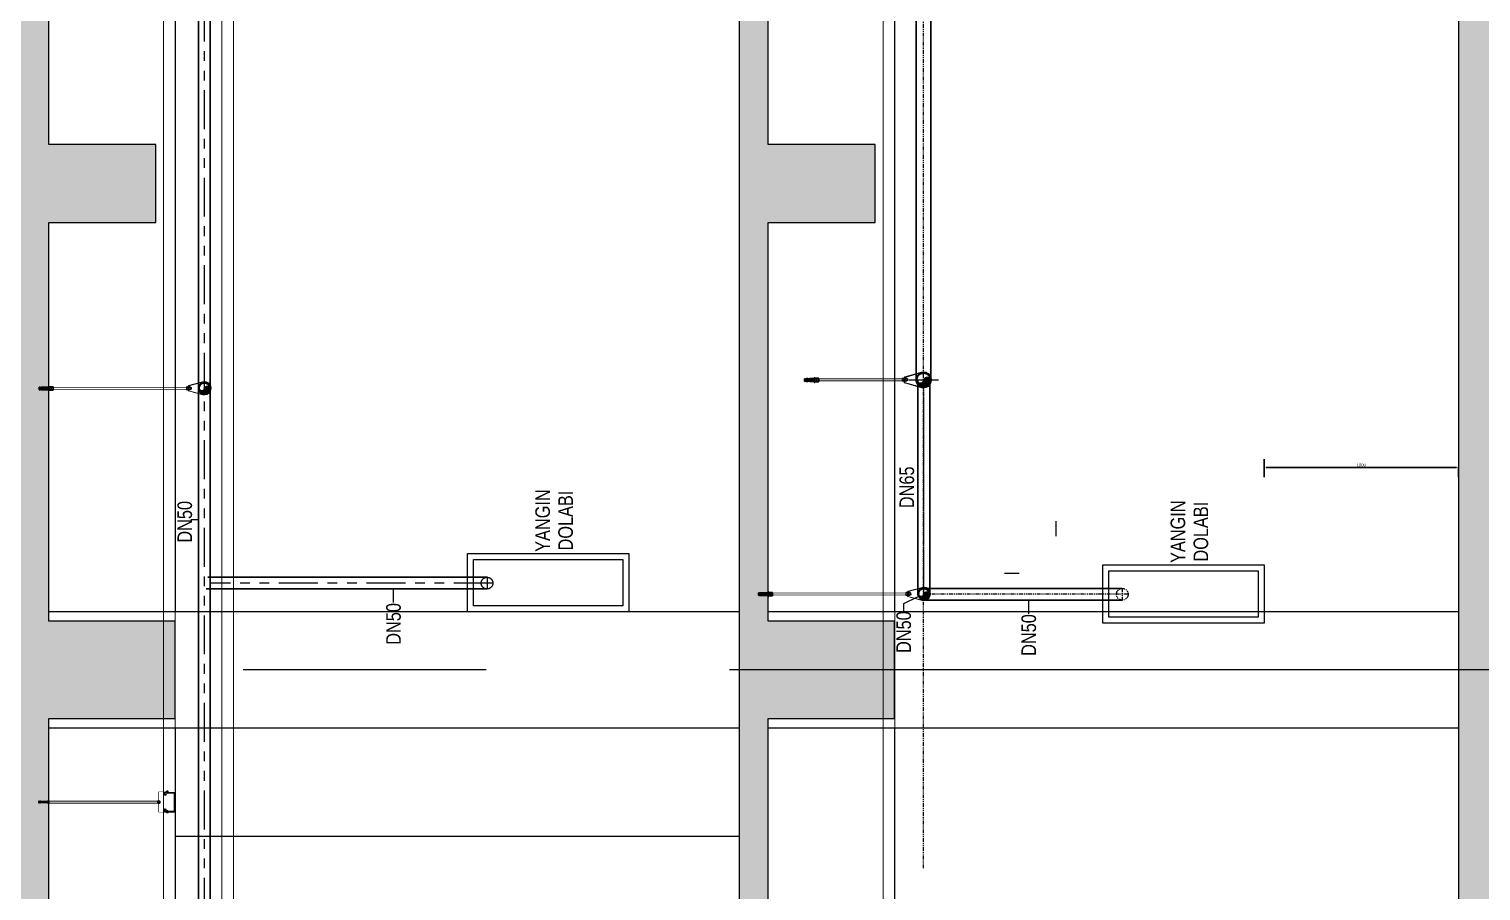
# Model space of a CAD drawing. Header units: millimetres. Extents: x -379292 to 1221486, y 92049 to 447512.
# Drawn here: x -33176 to -25709, y 151682 to 156113 of the extents above; entities that cross this region are included whole.
import ezdxf
from ezdxf.enums import TextEntityAlignment as Align

# ---------------------------------------------------------------- set-up
doc = ezdxf.new("R2010")
doc.units = ezdxf.units.MM
for name, pattern in [('ACISOTGB', [9, 4, -1, 1, -1, 1, -1]), ('CENTER', [2, 1.25, -0.25, 0.25, -0.25]), ('CENTRE', [50.8, 31.75, -6.35, 6.35, -6.35]), ('EKSEN-3', [24, 20, -2, 0, -2]), ('SOGUKSU1', [72, 60, -6, 0, -6])]:
    doc.linetypes.add(name, pattern=pattern)
for name, color, linetype in [('05_AXIS', 211, 'CENTER'), ('05_CONCRETE', 6, 'Continuous'), ('05_CONCRETE VIEW', 142, 'Continuous'), ('05_HATCH CONCRETE', 141, 'Continuous'), ('BORU-CELIK-05', 240, 'Continuous'), ('E-CT-TEXT', 7, 'Continuous'), ('M_YANGIN_SPR_ CAP', 7, 'Continuous'), ('OZD_TAVA', 50, 'Continuous'), ('pipe-05', 2, 'Continuous')]:
    doc.layers.add(name, color=color, linetype=linetype)
for name, color, linetype, lineweight in [('1-MIMARI', 8, 'Continuous', 9), ('1-YANGIN BORUSU-2', 5, 'SOGUKSU1', 30), ('1-YANGIN BORUSU-3', 1, 'SOGUKSU1', 30), ('e_kesit_cizgisi', 7, 'Continuous', 9)]:
    doc.layers.add(name, color=color, linetype=linetype, lineweight=lineweight)
doc.styles.add('DIM', font='arial.ttf')
doc.styles.add('DOA.ARIAL', font='arial.ttf')
doc.dimstyles.new('PRK 1-100', dxfattribs={"dimscale": 100, "dimtxt": 2.5, "dimasz": 1, "dimexe": 0.5, "dimexo": 1, "dimgap": 0.5, "dimtad": 1, "dimdec": 1, "dimzin": 9, "dimdsep": 46, "dimtxsty": 'DIM', "dimblk": 'ARCHTICK', "dimcen": 1.5, "dimdle": 0.5, "dimclrd": 256, "dimclre": 256, "dimclrt": 3, "dimadec": 8, "dimazin": 2, "dimtp": 0.1, "dimtm": 0.1, "dimtfac": 0.71, "dimtdec": 1, "dimtmove": 2, "dimatfit": 3, "dimfxl": 50, "dimfxlon": 1, "dimlwd": -1, "dimlwe": -1, "dimarcsym": 1})
pattern_1 = [(225, (-8686.666, 32930.851), (6.735192, -6.735192), []), (225, (-8693.402, 32930.851), (6.735192, -6.735192), [4.7625, -2.38125])]

# ---------------------------------------------------------------- blocks, each defined once
blk = doc.blocks.new('A$C6a8db8d0')
at = {"layer": '05_HATCH CONCRETE', "ltscale": 25, "transparency": 33554671}
h = blk.add_hatch(dxfattribs=at)
h.set_pattern_fill('ANSI33', color=256, scale=1.5, angle=180)
h.set_pattern_definition(pattern_1)
h.paths.add_polyline_path([(-8625, 1080), (-8625, 1145), (-8270, 1145), (-8270, 1080), (-8220, 1080), (-8220, 1145), (-8015, 1145), (-8015, 1090), (-7975, 1090), (-7975, 1145), (-7715, 1145), (-7715, 1090), (-7675, 1090), (-7675, 1145), (-7470, 1145), (-7470, 1080), (-7420, 1080), (-7420, 1145), (-7215, 1145), (-7215, 1090), (-7175, 1090), (-7175, 1145), (-6915, 1145), (-6915, 1090), (-6875, 1090), (-6875, 1145), (-6670, 1145), (-6670, 1080), (-6620, 1080), (-6620, 1145), (-6415, 1145), (-6415, 1090), (-6375, 1090), (-6375, 1145), (-6115, 1145), (-6115, 1090), (-6075, 1090), (-6075, 1145), (-5870, 1145), (-5870, 1080), (-5820, 1080), (-5820, 1145), (-5615, 1145), (-5615, 1090), (-5575, 1090), (-5575, 1145), (-5315, 1145), (-5315, 1090), (-5275, 1090), (-5275, 1145), (-5070, 1145), (-5070, 1080), (-5020, 1080), (-5020, 1145), (-4815, 1145), (-4815, 1090), (-4775, 1090), (-4775, 1145), (-4515, 1145), (-4515, 1090), (-4475, 1090), (-4475, 1145), (-4270, 1145), (-4270, 1080), (-4220, 1080), (-4220, 1145), (-4015, 1145), (-4015, 1090), (-3975, 1090), (-3975, 1145), (-3715, 1145), (-3715, 1090), (-3675, 1090), (-3675, 1145), (-3470, 1145), (-3470, 1080), (-3420, 1080), (-3420, 1145), (-3215, 1145), (-3215, 1090), (-3175, 1090), (-3175, 1145), (-2915, 1145), (-2915, 1090), (-2875, 1090), (-2875, 1145), (-2670, 1145), (-2670, 1080), (-2620, 1080), (-2620, 1145), (-2415, 1145), (-2415, 1090), (-2375, 1090), (-2375, 1145), (-2205, 1145), (-2205, 1090), (-2165, 1090), (-2165, 1145), (-1955, 1145), (-1955, 1080), (-1905, 1080), (-1905, 1160), (-8655, 1160), (-8655, 1180), (-8675, 1180), (-8675, 1080)])
h = blk.add_hatch(dxfattribs=at)
h.set_pattern_fill('ANSI33', color=256, scale=1.5, angle=180)
h.set_pattern_definition(pattern_1)
h.paths.add_polyline_path([(-8675, 790), (-8675, 420), (-8725, 420), (-8725, 370), (9165, 370), (9165, 420), (9115, 420), (9115, 810), (9095, 810), (9095, 790), (5815, 790), (5815, 810), (5795, 810), (5795, 790), (-1895, 790), (-1895, 710), (-1845, 710), (-1845, 775), (-1635, 775), (-1635, 720), (-1595, 720), (-1595, 775), (-1335, 775), (-1335, 720), (-1295, 720), (-1295, 775), (-1090, 775), (-1090, 710), (-1040, 710), (-1040, 775), (-835, 775), (-835, 720), (-795, 720), (-795, 775), (-535, 775), (-535, 720), (-495, 720), (-495, 775), (-290, 775), (-290, 710), (-240, 710), (-240, 775), (-35, 775), (-35, 720), (5, 720), (5, 775), (265, 775), (265, 720), (305, 720), (305, 775), (510, 775), (510, 710), (560, 710), (560, 775), (765, 775), (765, 720), (805, 720), (805, 775), (1065, 775), (1065, 720), (1105, 720), (1105, 775), (1310, 775), (1310, 710), (1360, 710), (1360, 775), (1565, 775), (1565, 720), (1605, 720), (1605, 775), (1865, 775), (1865, 720), (1905, 720), (1905, 775), (2110, 775), (2110, 710), (2160, 710), (2160, 775), (2365, 775), (2365, 720), (2405, 720), (2405, 775), (2665, 775), (2665, 720), (2705, 720), (2705, 775), (2910, 775), (2910, 710), (2960, 710), (2960, 775), (3165, 775), (3165, 720), (3205, 720), (3205, 775), (3465, 775), (3465, 720), (3505, 720), (3505, 775), (3710, 775), (3710, 710), (3760, 710), (3760, 775), (3965, 775), (3965, 720), (4005, 720), (4005, 775), (4265, 775), (4265, 720), (4305, 720), (4305, 775), (4510, 775), (4510, 710), (4560, 710), (4560, 775), (4765, 775), (4765, 720), (4805, 720), (4805, 775), (5065, 775), (5065, 720), (5105, 720), (5105, 775), (5310, 775), (5310, 710), (5360, 710), (5360, 775), (5540, 775), (5540, 720), (5580, 720), (5580, 775), (5760, 775), (5760, 710), (5810, 710), (5810, 775), (6110, 775), (6110, 710), (6160, 710), (6160, 775), (6365, 775), (6365, 720), (6405, 720), (6405, 775), (6665, 775), (6665, 720), (6705, 720), (6705, 775), (6910, 775), (6910, 710), (6960, 710), (6960, 775), (7165, 775), (7165, 720), (7205, 720), (7205, 775), (7465, 775), (7465, 720), (7505, 720), (7505, 775), (7710, 775), (7710, 710), (7760, 710), (7760, 775), (7965, 775), (7965, 720), (8005, 720), (8005, 775), (8265, 775), (8265, 720), (8305, 720), (8305, 775), (8510, 775), (8510, 710), (8560, 710), (8560, 775), (8790, 775), (8790, 720), (8830, 720), (8830, 775), (9085, 775), (9085, 420), (-8645, 420), (-8645, 775), (-8270, 775), (-8270, 710), (-8220, 710), (-8220, 775), (-8015, 775), (-8015, 720), (-7975, 720), (-7975, 775), (-7715, 775), (-7715, 720), (-7675, 720), (-7675, 775), (-7470, 775), (-7470, 710), (-7420, 710), (-7420, 775), (-7215, 775), (-7215, 720), (-7175, 720), (-7175, 775), (-6915, 775), (-6915, 720), (-6875, 720), (-6875, 775), (-6670, 775), (-6670, 710), (-6620, 710), (-6620, 775), (-6415, 775), (-6415, 720), (-6375, 720), (-6375, 775), (-6115, 775), (-6115, 720), (-6075, 720), (-6075, 775), (-5870, 775), (-5870, 710), (-5820, 710), (-5820, 775), (-5615, 775), (-5615, 720), (-5575, 720), (-5575, 775), (-5315, 775), (-5315, 720), (-5275, 720), (-5275, 775), (-5070, 775), (-5070, 710), (-5020, 710), (-5020, 775), (-4815, 775), (-4815, 720), (-4775, 720), (-4775, 775), (-4515, 775), (-4515, 720), (-4475, 720), (-4475, 775), (-4270, 775), (-4270, 710), (-4220, 710), (-4220, 775), (-4015, 775), (-4015, 720), (-3975, 720), (-3975, 775), (-3715, 775), (-3715, 720), (-3675, 720), (-3675, 775), (-3470, 775), (-3470, 710), (-3420, 710), (-3420, 775), (-3215, 775), (-3215, 720), (-3175, 720), (-3175, 775), (-2915, 775), (-2915, 720), (-2875, 720), (-2875, 775), (-2670, 775), (-2670, 710), (-2620, 710), (-2620, 775), (-2435, 775), (-2435, 720), (-2395, 720), (-2395, 775), (-2175, 775), (-2175, 720), (-2135, 720), (-2135, 775), (-1955, 775), (-1955, 710), (-1905, 710), (-1905, 790)])
at = {"layer": '05_AXIS', "ltscale": 500}
blk.add_line((-3445, 170), (-3445, 1660), dxfattribs=at)
at = {"layer": '05_CONCRETE'}
for points in [[(-3675, 1145), (-3470, 1145), (-3470, 1080), (-3420, 1080), (-3420, 1145), (-3215, 1145), (-3215, 1090), (-3175, 1090), (-3175, 1145), (-2915, 1145), (-2915, 1090), (-2875, 1090), (-2875, 1145), (-2670, 1145)], [(9085, 420), (-8645, 420)], [(-3675, 775), (-3470, 775), (-3470, 710), (-3420, 710), (-3420, 775), (-3215, 775), (-3215, 720), (-3175, 720), (-3175, 775), (-2915, 775), (-2915, 720), (-2875, 720), (-2875, 775), (-2670, 775)], [(-1905, 790), (-8675, 790)]]:
    blk.add_lwpolyline(points, dxfattribs=at)
at = {"layer": '05_CONCRETE VIEW', "ltscale": 20, "flags": 128}
for points in [[(-3475, 790), (-3475, 1145)], [(-3415, 1145), (-3415, 790)], [(-3475, 1080), (-3830, 1080)], [(-2675, 1080), (-3415, 1080)], [(-3475, 420), (-3475, 775)], [(-3415, 775), (-3415, 420)], [(-3475, 710), (-3830, 710)], [(-2675, 710), (-3415, 710)]]:
    blk.add_lwpolyline(points, dxfattribs=at)
at = {"layer": '05_CONCRETE VIEW', "color": 250, "ltscale": 20, "flags": 128}
blk.add_lwpolyline([(-3530.6, 790), (-3530.6, 1080)], dxfattribs=at)
blk = doc.blocks.new('*U1088')
h = blk.add_hatch()
h.set_pattern_fill('ANSI31', color=256, scale=0.1, angle=180)
h.set_pattern_definition([(225, (-8e-08, -7.19072), (0.224506, -0.224506), [])])
h.paths.add_polyline_path([(-3.02, 0, 1), (3.01, 0, 1)])
h.paths.add_polyline_path([(2.65, 0, -1), (-2.65, 0, -1)], flags=16)
h = blk.add_hatch(color=256)
h.dxf.hatch_style = 1
h.paths.add_polyline_path([(0, -2.65, 1), (0, 0, -1), (0, 2.65, 0.414214), (-2.65, 0, 0.414214)])
at = {"color": 7, "ltscale": 0.5}
for p, q in [((-0.69, 83.93), (-0.61, 84.17)), ((-0.69, 83.41), (-0.69, 83.93)), ((-0.69, 83.41), (-0.61, 83.31)), ((-0.69, 82.35), (-0.61, 82.44)), ((-0.69, 80.42), (-0.69, 82.35)), ((-0.69, 81.72), (-0.66, 82.16)), ((-0.66, 82.16), (-0.42, 82.16)), ((-0.61, 84.17), (-0.33, 84.17)), ((-0.61, 82.44), (-0.61, 83.31)), ((-0.47, 84.32), (-0.6, 84.72)), ((-0.54, 85.04), (0.62, 85.04)), ((-0.54, 84.93), (0.62, 84.93)), ((-0.47, 84.17), (-0.47, 84.32)), ((-0.47, 84.32), (0.55, 84.32)), ((-0.42, 82.16), (-0.42, 81.72)), ((-0.33, 84.17), (0.04, 83.8)), ((-0.22, 83.43), (0.3, 83.43)), ((-0.22, 83.43), (-0.22, 82.64)), ((-0.22, 83.08), (0.3, 83.08)), ((-0.22, 82.64), (0.04, 82.38)), ((0.41, 84.17), (0.04, 83.8)), ((0.04, 83.8), (0.04, 83.43)), ((0.3, 82.64), (0.04, 82.38)), ((0.04, 82.38), (0.04, 80.96)), ((0.3, 83.43), (0.3, 82.64)), ((0.69, 84.17), (0.41, 84.17)), ((0.74, 82.16), (0.5, 82.16)), ((0.5, 82.16), (0.5, 81.72)), ((0.55, 84.32), (0.68, 84.72)), ((0.55, 84.17), (0.55, 84.32)), ((0.77, 83.93), (0.69, 84.17)), ((0.77, 83.41), (0.69, 83.31)), ((0.69, 82.44), (0.69, 83.31)), ((0.77, 82.35), (0.69, 82.44)), ((0.77, 81.72), (0.74, 82.16)), ((0.77, 83.41), (0.77, 83.93)), ((0.77, 80.42), (0.77, 82.35)), ((-0.69, 81.72), (-0.42, 81.72)), ((-0.69, 81.08), (-0.66, 81.52)), ((-0.69, 81.08), (-0.42, 81.08)), ((-0.69, 80.42), (0.77, 80.42)), ((-0.69, 80), (-0.69, 80.23)), ((0.77, 80.23), (-0.69, 80.23)), ((-0.66, 81.52), (-0.42, 81.52)), ((-0.42, 81.52), (-0.42, 81.08)), ((-0.08, 80.84), (-0.08, 80.64)), ((0.16, 80.84), (0.16, 80.64)), ((0.77, 81.72), (0.5, 81.72)), ((0.74, 81.52), (0.5, 81.52)), ((0.5, 81.52), (0.5, 81.08)), ((0.77, 81.08), (0.5, 81.08)), ((0.77, 81.08), (0.74, 81.52)), ((0.77, 80), (0.77, 80.23))]:
    blk.add_line(p, q, dxfattribs=at)
at = {"color": 7}
for p, q in [((-1.17, 79.75), (-1.17, 80)), ((-1.17, 80), (1.23, 80)), ((-1.17, 79.75), (1.23, 79.75)), ((-0.88, 79.66), (-0.88, 78.84)), ((-0.88, 78.66), (-0.88, 77.84)), ((-0.73, 78.75), (0.79, 78.75)), ((-0.73, 77.75), (0.79, 77.75)), ((-0.58, 79.66), (-0.58, 78.84)), ((-0.58, 78.66), (-0.58, 77.84)), ((0.64, 79.66), (0.64, 78.84)), ((0.64, 78.66), (0.64, 77.84)), ((0.94, 79.66), (0.94, 78.84)), ((0.94, 78.66), (0.94, 77.84)), ((1.23, 79.75), (1.23, 80))]:
    blk.add_line(p, q, dxfattribs=at)
at = {"color": 7, "linetype": 'Continuous', "lineweight": 5}
for p, q in [((-0.47, 77.75), (-0.47, 9.24)), ((0.53, 77.75), (0.53, 9.24))]:
    blk.add_line(p, q, dxfattribs=at)
at = {"lineweight": 5}
for p, q in [((-0.93, 8.51), (0.99, 8.51)), ((-0.93, 7.87), (0.99, 7.87)), ((-0.78, 9.12), (-0.78, 8.63)), ((-0.78, 7.75), (-0.78, 7.26)), ((-0.6, 9.24), (0.65, 9.24)), ((-0.43, 9.12), (-0.43, 8.63)), ((-0.43, 7.75), (-0.43, 7.26)), ((0.48, 9.12), (0.48, 8.63)), ((0.48, 7.75), (0.48, 7.26)), ((0.83, 9.12), (0.83, 8.63)), ((0.83, 7.75), (0.83, 7.26)), ((-0.6, 7.14), (0.65, 7.14)), ((-0.43, 7.14), (-0.43, 6.66)), ((-0.43, 6.66), (0.48, 6.66)), ((-0.43, 6.66), (-0.35, 6.58)), ((-0.35, 6.58), (0.4, 6.58)), ((0.48, 6.66), (0.4, 6.58)), ((0.48, 7.14), (0.48, 6.66))]:
    blk.add_line(p, q, dxfattribs=at)
at = {"linetype": 'CENTRE', "lineweight": 5}
for p, q in [((-0.93, 8.35), (-0.93, 8.51)), ((-0.93, 8.03), (-0.93, 7.87)), ((0.99, 8.35), (0.99, 8.51)), ((0.99, 8.03), (0.99, 7.87))]:
    blk.add_line(p, q, dxfattribs=at)
at = {"color": 7, "linetype": 'Continuous', "lineweight": 15}
for p, q in [((-0.69, 8.19), (-0.69, 8.04)), ((0.73, 8.2), (0.73, 8.35))]:
    blk.add_line(p, q, dxfattribs=at)
blk.add_lwpolyline([(-3.19, 0.85), (-1.24, 8.13, -0.339454), (-1.14, 8.2), (0.98, 8.2), (0.98, 8.35), (-1.22, 8.35, 0.339454), (-1.36, 8.24), (-3.33, 0.89, 1.303225), (3.33, 0.89), (1.41, 8.08, 0.339454), (1.26, 8.19), (-0.94, 8.19), (-0.94, 8.04), (1.18, 8.04, -0.339454), (1.28, 7.97), (3.19, 0.85, -1.303225)], format="xyb", close=True, dxfattribs=at)
for radius in [3.02, 2.65]:
    blk.add_circle((0, 0), radius)
at = {"color": 7, "ltscale": 0.5}
for centre, radius, start, end in [((-0.44, 84.78), 0.177, 125.93795, 201.79087), ((-0.37, 84.99), 0.177, 163.86441, 201.79087), ((0.45, 84.99), 0.177, 338.20913, 16.13559), ((0.52, 84.78), 0.177, 338.20913, 54.06205), ((-0.71, 80.32), 0.0963, 278.9277, 81.0723), ((0.04, 80.84), 0.118, 0, 180), ((0.04, 80.64), 0.118, 180, 0), ((0.79, 80.32), 0.0963, 98.9277, 261.0723)]:
    blk.add_arc(centre, radius, start, end, dxfattribs=at)
at = {"color": 7}
for centre, radius, start, end in [((-0.73, 79.58), 0.176, 30.25522, 149.74478), ((-0.73, 78.93), 0.176, 210.25522, 329.74478), ((-0.73, 78.58), 0.176, 30.25522, 149.74478), ((-0.73, 77.93), 0.176, 210.25522, 329.74478), ((0.03, 77.59), 2.16, 73.65681, 106.34319), ((0.03, 80.91), 2.16, 253.65681, 286.34319), ((0.03, 76.59), 2.16, 73.65681, 106.34319), ((0.03, 79.91), 2.16, 253.65681, 286.34319), ((0.79, 79.58), 0.176, 30.25522, 149.74478), ((0.79, 78.93), 0.176, 210.25522, 329.74478), ((0.79, 78.58), 0.176, 30.25522, 149.74478), ((0.79, 77.93), 0.176, 210.25522, 329.74478)]:
    blk.add_arc(centre, radius, start, end, dxfattribs=at)
at = {"lineweight": 5}
for centre, radius, start, end in [((-0.6, 9.06), 0.188, 20.8221, 159.1779), ((-0.6, 8.7), 0.188, 200.8221, 339.1779), ((-0.6, 7.69), 0.188, 20.8221, 159.1779), ((0.03, 8.34), 0.907, 60.07925, 119.92075), ((0.03, 9.42), 0.907, 240.07925, 299.92075), ((0.03, 6.97), 0.907, 60.07925, 119.92075), ((0.65, 9.06), 0.188, 20.8221, 159.1779), ((0.65, 8.7), 0.188, 200.8221, 339.1779), ((0.65, 7.69), 0.188, 20.8221, 159.1779), ((-0.6, 7.33), 0.188, 200.8221, 339.1779), ((0.03, 8.04), 0.907, 240.07925, 299.92075), ((0.65, 7.33), 0.188, 200.8221, 339.1779)]:
    blk.add_arc(centre, radius, start, end, dxfattribs=at)
blk.add_arc((0, 1.33), 1.32, 90, 270)
blk = doc.blocks.new('*D1194')
at = {"layer": '1-YANGIN BORUSU-2', "ltscale": 25, "transparency": 16777216}
for p, q in [((-26824.5, 153901.9), (-26824.5, 153809.3)), ((-26814.5, 153859.3), (-25834.5, 153859.3)), ((-25824.5, 153861.8), (-25824.5, 153809.3))]:
    blk.add_line(p, q, dxfattribs=at)
for points in [[(-26814.5, 153860.9), (-26814.5, 153857.6), (-26824.5, 153859.3)], [(-25834.5, 153860.9), (-25834.5, 153857.6), (-25824.5, 153859.3)]]:
    blk.add_solid(points, dxfattribs=at)
at = {"layer": 'Defpoints', "color": 0, "ltscale": 25, "transparency": 16777216}
for p in [(-26824.5, 153951.8, 2.4), (-25824.5, 153911.8, 2.4), (-25824.5, 153859.3)]:
    blk.add_point(p, dxfattribs=at)
at = {"layer": '1-YANGIN BORUSU-2', "ltscale": 25, "transparency": 16777216, "insert": (-26324.5, 153871.9), "char_height": 15, "attachment_point": 5, "style": 'DIM'}
blk.add_mtext('1000', dxfattribs=at)
blk = doc.blocks.new('NOKTA001')
at = {"color": 0, "linetype": 'Continuous', "const_width": 0.5}
blk.add_lwpolyline([(-0.25, 0, 1), (0.25, 0, 1)], format="xyb", close=True, dxfattribs=at)
blk = doc.blocks.new('LDR1-5')
at = {"color": 0, "ltscale": 25}
blk.add_line((0, 0), (-2, 0), dxfattribs=at)
at = {"color": 0, "ltscale": 25, "xscale": 0.5, "yscale": 0.5, "zscale": 0.5}
blk.add_blockref('NOKTA001', (0, 0), dxfattribs=at)
blk = doc.blocks.new('*U1162')
h = blk.add_hatch()
h.set_pattern_fill('ANSI31', color=256, scale=0.1, angle=180)
h.set_pattern_definition([(225, (-8e-08, -8.0807), (0.224506, -0.224506), [])])
h.paths.add_polyline_path([(3.8, 0, 1), (-3.81, 0, 1)])
h.paths.add_polyline_path([(-3.44, 0, -1), (3.44, 0, -1)], flags=16)
h = blk.add_hatch(color=256)
h.dxf.hatch_style = 1
h.paths.add_polyline_path([(0, -3.44, 1), (0, 0, -1), (0, 3.44, 0.414214), (-3.44, 0, 0.414214)])
at = {"color": 7, "ltscale": 0.5}
for p, q in [((-0.69, 60.11), (-0.61, 60.35)), ((-0.69, 59.58), (-0.69, 60.11)), ((-0.61, 60.35), (-0.33, 60.35)), ((-0.47, 60.5), (-0.6, 60.9)), ((-0.54, 61.22), (0.62, 61.22)), ((-0.54, 61.1), (0.62, 61.1)), ((-0.47, 60.35), (-0.47, 60.5)), ((-0.47, 60.5), (0.55, 60.5)), ((-0.33, 60.35), (0.04, 59.98)), ((0.41, 60.35), (0.04, 59.98)), ((0.04, 59.98), (0.04, 59.61)), ((0.69, 60.35), (0.41, 60.35)), ((0.55, 60.5), (0.68, 60.9)), ((0.55, 60.35), (0.55, 60.5)), ((0.77, 60.11), (0.69, 60.35)), ((0.77, 59.58), (0.77, 60.11)), ((-0.69, 59.58), (-0.61, 59.49)), ((-0.69, 58.53), (-0.61, 58.62)), ((-0.69, 56.59), (-0.69, 58.53)), ((-0.69, 57.9), (-0.66, 58.34)), ((-0.69, 57.9), (-0.42, 57.9)), ((-0.69, 57.26), (-0.66, 57.7)), ((-0.69, 57.26), (-0.42, 57.26)), ((-0.69, 56.59), (0.77, 56.59)), ((-0.69, 56.18), (-0.69, 56.4)), ((0.77, 56.4), (-0.69, 56.4)), ((-0.66, 58.34), (-0.42, 58.34)), ((-0.66, 57.7), (-0.42, 57.7)), ((-0.61, 58.62), (-0.61, 59.49)), ((-0.42, 58.34), (-0.42, 57.9)), ((-0.42, 57.7), (-0.42, 57.26)), ((-0.22, 59.61), (0.3, 59.61)), ((-0.22, 59.61), (-0.22, 58.82)), ((-0.22, 59.26), (0.3, 59.26)), ((-0.22, 58.82), (0.04, 58.56)), ((-0.08, 57.02), (-0.08, 56.82)), ((0.3, 58.82), (0.04, 58.56)), ((0.04, 58.56), (0.04, 57.14)), ((0.16, 57.02), (0.16, 56.82)), ((0.3, 59.61), (0.3, 58.82)), ((0.74, 58.34), (0.5, 58.34)), ((0.5, 58.34), (0.5, 57.9)), ((0.77, 57.9), (0.5, 57.9)), ((0.74, 57.7), (0.5, 57.7)), ((0.5, 57.7), (0.5, 57.26)), ((0.77, 57.26), (0.5, 57.26)), ((0.77, 59.58), (0.69, 59.49)), ((0.69, 58.62), (0.69, 59.49)), ((0.77, 58.53), (0.69, 58.62)), ((0.77, 57.9), (0.74, 58.34)), ((0.77, 57.26), (0.74, 57.7)), ((0.77, 56.59), (0.77, 58.53)), ((0.77, 56.18), (0.77, 56.4))]:
    blk.add_line(p, q, dxfattribs=at)
at = {"color": 7}
for p, q in [((-1.17, 55.93), (-1.17, 56.18)), ((-1.17, 56.18), (1.23, 56.18)), ((-1.17, 55.93), (1.23, 55.93)), ((-0.88, 55.84), (-0.88, 55.02)), ((-0.88, 54.84), (-0.88, 54.02)), ((-0.73, 54.93), (0.79, 54.93)), ((-0.73, 53.93), (0.79, 53.93)), ((-0.58, 55.84), (-0.58, 55.02)), ((-0.58, 54.84), (-0.58, 54.02)), ((0.64, 55.84), (0.64, 55.02)), ((0.64, 54.84), (0.64, 54.02)), ((0.94, 55.84), (0.94, 55.02)), ((0.94, 54.84), (0.94, 54.02)), ((1.23, 55.93), (1.23, 56.18))]:
    blk.add_line(p, q, dxfattribs=at)
at = {"color": 7, "linetype": 'Continuous', "lineweight": 5}
for p, q in [((-0.37, 53.93), (-0.37, 10.96)), ((0.63, 53.93), (0.63, 10.96))]:
    blk.add_line(p, q, dxfattribs=at)
at = {"lineweight": 5}
for p, q in [((-0.83, 10.22), (1.09, 10.22)), ((-0.83, 9.37), (1.09, 9.37)), ((-0.67, 10.84), (-0.67, 10.34)), ((-0.67, 9.25), (-0.67, 8.76)), ((-0.5, 10.96), (0.76, 10.96)), ((-0.5, 8.64), (0.76, 8.64)), ((-0.32, 10.84), (-0.32, 10.34)), ((-0.32, 9.25), (-0.32, 8.76)), ((-0.32, 8.64), (-0.32, 8.16)), ((-0.32, 8.16), (0.59, 8.16)), ((-0.32, 8.16), (-0.24, 8.08)), ((-0.24, 8.08), (0.51, 8.08)), ((0.59, 8.16), (0.51, 8.08)), ((0.59, 10.84), (0.59, 10.34)), ((0.59, 9.25), (0.59, 8.76)), ((0.59, 8.64), (0.59, 8.16)), ((0.94, 10.84), (0.94, 10.34)), ((0.94, 9.25), (0.94, 8.76))]:
    blk.add_line(p, q, dxfattribs=at)
at = {"linetype": 'CENTRE', "lineweight": 5}
for p, q in [((-0.83, 10.06), (-0.83, 10.22)), ((-0.83, 9.53), (-0.83, 9.37)), ((1.09, 10.06), (1.09, 10.22)), ((1.09, 9.53), (1.09, 9.37))]:
    blk.add_line(p, q, dxfattribs=at)
at = {"color": 7, "linetype": 'Continuous', "lineweight": 15}
for p, q in [((-0.73, 9.79), (-0.73, 9.54)), ((0.8, 9.8), (0.8, 10.05))]:
    blk.add_line(p, q, dxfattribs=at)
blk.add_lwpolyline([(-3.75, 1.07), (-1.27, 9.73, -0.334595), (-1.17, 9.8), (1.05, 9.8), (1.05, 10.05), (-1.25, 10.05, 0.334595), (-1.49, 9.87), (-3.99, 1.14, 1.327045), (3.99, 1.14), (1.56, 9.61, 0.334595), (1.32, 9.79), (-0.98, 9.79), (-0.98, 9.54), (1.24, 9.54, -0.334595), (1.34, 9.47), (3.75, 1.07, -1.327045)], format="xyb", close=True, dxfattribs=at)
for radius in [3.8, 3.44]:
    blk.add_circle((0, 0), radius)
at = {"color": 7, "ltscale": 0.5}
for centre, radius, start, end in [((-0.44, 60.96), 0.177, 125.93795, 201.79087), ((-0.37, 61.17), 0.177, 163.86441, 201.79087), ((0.45, 61.17), 0.177, 338.20913, 16.13559), ((0.52, 60.96), 0.177, 338.20913, 54.06205), ((-0.71, 56.5), 0.0963, 278.9277, 81.0723), ((0.04, 57.02), 0.118, 0, 180), ((0.04, 56.82), 0.118, 180, 0), ((0.79, 56.5), 0.0963, 98.9277, 261.0723)]:
    blk.add_arc(centre, radius, start, end, dxfattribs=at)
at = {"color": 7}
for centre, radius, start, end in [((-0.73, 55.75), 0.176, 30.25522, 149.74478), ((-0.73, 55.11), 0.176, 210.25522, 329.74478), ((-0.73, 54.75), 0.176, 30.25522, 149.74478), ((-0.73, 54.11), 0.176, 210.25522, 329.74478), ((0.03, 53.77), 2.16, 73.65681, 106.34319), ((0.03, 57.09), 2.16, 253.65681, 286.34319), ((0.03, 52.77), 2.16, 73.65681, 106.34319), ((0.03, 56.09), 2.16, 253.65681, 286.34319), ((0.79, 55.75), 0.176, 30.25522, 149.74478), ((0.79, 55.11), 0.176, 210.25522, 329.74478), ((0.79, 54.75), 0.176, 30.25522, 149.74478), ((0.79, 54.11), 0.176, 210.25522, 329.74478)]:
    blk.add_arc(centre, radius, start, end, dxfattribs=at)
at = {"lineweight": 5}
for centre, radius, start, end in [((-0.5, 10.77), 0.188, 20.8221, 159.1779), ((-0.5, 10.41), 0.188, 200.8221, 339.1779), ((-0.5, 9.19), 0.188, 20.8221, 159.1779), ((-0.5, 8.83), 0.188, 200.8221, 339.1779), ((0.13, 10.05), 0.907, 60.07925, 119.92075), ((0.13, 11.13), 0.907, 240.07925, 299.92075), ((0.13, 8.47), 0.907, 60.07925, 119.92075), ((0.13, 9.54), 0.907, 240.07925, 299.92075), ((0.76, 10.77), 0.188, 20.8221, 159.1779), ((0.76, 10.41), 0.188, 200.8221, 339.1779), ((0.76, 9.19), 0.188, 20.8221, 159.1779), ((0.76, 8.83), 0.188, 200.8221, 339.1779)]:
    blk.add_arc(centre, radius, start, end, dxfattribs=at)
blk.add_arc((0, 1.72), 1.72, 90, 270)
blk = doc.blocks.new('smn')
for p, q in [((-0.8, 0.55), (-0.65, 0.64)), ((-0.8, 0.55), (-0.8, 0.09)), ((-0.8, 0.09), (-0.65, 0)), ((0.65, 0.64), (-0.65, 0.64)), ((0.65, 0), (-0.65, 0)), ((-0.4, 0.55), (-0.4, 0.09)), ((0.4, 0.55), (0.4, 0.09)), ((0.8, 0.55), (0.65, 0.64)), ((0.8, 0.09), (0.65, 0)), ((0.8, 0.55), (0.8, 0.09))]:
    blk.add_line(p, q)
for centre, radius, start, end in [((-0.65, 0.24), 0.404, 51.78679, 90), ((-0.65, 0.4), 0.404, 270, 308.21321), ((0, -0.33), 0.967, 65.5673, 114.4327), ((0, 0.97), 0.967, 245.5673, 294.4327), ((0.65, 0.24), 0.404, 90, 128.21321), ((0.65, 0.4), 0.404, 231.78679, 270)]:
    blk.add_arc(centre, radius, start, end)
blk = doc.blocks.new('A$C23387eba')
h = blk.add_hatch()
h.set_pattern_fill('ANSI31', color=241, scale=1500, style=0)
h.set_pattern_definition([(315, (-421266.87, 1258294.907), (10.60660172, 10.60660172), [])])
h.paths.add_polyline_path([(44, 395), (64, 506), (57, 516), (53, 516), (32, 396), (32, 68), (44, 68)])
h.paths.add_polyline_path([(-44, 68), (-32, 68), (-32, 396), (-53, 516), (-57, 516), (-64, 506), (-44, 395)])
h = blk.add_hatch()
h.set_pattern_fill('ANSI31', color=241, scale=1000, angle=90, style=0)
h.set_pattern_definition([(45, (-421266.87, 1258294.907), (-7.07106781, 7.07106781), [])])
edge = h.paths.add_edge_path()
edge.add_line((-26, 496), (-35, 496))
edge.add_ellipse((-35, 484), major_axis=(-8.49, 8.49), ratio=1, start_angle=-44.99996, end_angle=55.00004)
edge.add_line((-47, 482), (-41, 446))
edge.add_ellipse((-29, 448), major_axis=(8.49, 8.49), ratio=1, start_angle=145.00004, end_angle=225.00004)
edge.add_line((-29, 436), (-26, 436))
edge.add_line((-26, 436), (-26, 496))
edge = h.paths.add_edge_path()
edge.add_line((26, 496), (35, 496))
edge.add_ellipse((35, 484), major_axis=(8.49, 8.49), ratio=1, start_angle=305.00004, end_angle=405.00004, ccw=False)
edge.add_line((47, 482), (41, 446))
edge.add_ellipse((29, 448), major_axis=(-8.49, 8.49), ratio=1, start_angle=135.00004, end_angle=215.00004, ccw=False)
edge.add_line((29, 436), (26, 436))
edge.add_line((26, 436), (26, 496))
at = {"color": 241}
for p, q in [((-64, 506, 996), (-57, 516, 996)), ((-44, 395, 996), (-64, 506, 996)), ((-57, 516, 996), (-32, 516, 996)), ((-32, 396, 996), (-53, 516, 996)), ((-41, 446, 996), (-47, 482, 996)), ((-44, 68, 996), (-44, 395, 996)), ((-26, 68, 996), (-44, 68, 996)), ((-26, 68, 996), (-44, 68, 996)), ((-35, 496, 996), (35, 496, 996)), ((-32, 530, 996), (-26, 536, 996)), ((-32, 496, 996), (-32, 530, 996)), ((-32, 436, 996), (-32, 496, 996)), ((-32, 68, 996), (-32, 436, 996)), ((29, 436, 996), (-29, 436, 996)), ((-26, 536, 996), (-26, 496, 996)), ((-26, 536, 996), (26, 536, 996)), ((-26, 496, 996), (-26, 436, 996)), ((-26, 496, 996), (-26, 436, 996)), ((-26, 436, 996), (-26, 68, 996)), ((32, 530, 996), (26, 536, 996)), ((26, 536, 996), (26, 496, 996)), ((26, 496, 996), (26, 436, 996)), ((26, 436, 996), (26, 68, 996)), ((44, 68, 996), (26, 68, 996)), ((44, 68, 996), (26, 68, 996)), ((32, 496, 996), (32, 530, 996)), ((32, 396, 996), (53, 516, 996)), ((32, 516, 996), (57, 516, 996)), ((32, 436, 996), (32, 496, 996)), ((32, 68, 996), (32, 436, 996)), ((47, 482, 996), (41, 446, 996)), ((44, 394, 996), (64, 506, 996)), ((44, 68, 996), (44, 396, 996)), ((64, 506, 996), (57, 516, 996))]:
    blk.add_line(p, q, dxfattribs=at)
at = {"color": 241, "extrusion": (0, 0, -1)}
for centre, major_axis, start_param, end_param in [((-35, 484, 996), (-8.49, 8.49), 5.323254, 7.068583), ((-29, 448, 996), (-8.49, 8.49), 3.92699, 5.323254), ((29, 448, 996), (-8.49, 8.49), 2.530727, 3.92699), ((35, 484, 996), (8.49, 8.49), -0.785399, 0.95993)]:
    blk.add_ellipse(centre, major_axis=major_axis, ratio=1, start_param=start_param, end_param=end_param, dxfattribs=at)
at = {"layer": 'E-CT-TEXT'}
for p, q in [((-52, 64), (52, 64)), ((-52, 64), (-52, 56)), ((-52, 56), (52, 56)), ((52, 64), (52, 56))]:
    blk.add_line(p, q, dxfattribs=at)
at = {"layer": 'E-CT-TEXT', "xscale": 80, "yscale": 80, "zscale": 80}
blk.add_blockref('smn', (0, 0), dxfattribs=at)
blk = doc.blocks.new('cıvata -pul')
for p, q in [((52, 59), (-52, 59)), ((-52, 59), (-52, 54)), ((52, 54), (-52, 54)), ((52, 59), (52, 54))]:
    blk.add_line(p, q)
at = {"xscale": 80, "yscale": 80, "zscale": 80}
blk.add_blockref('smn', (0, 0), dxfattribs=at)
blk = doc.blocks.new('CIVATA')
for p, q in [((-21.5, 0.1, -5674.6), (-20.1, 0.1, -5674.6)), ((-20.1, 0.1, -5674.6), (-20.1, -0.1, -5674.6)), ((-18.9, 5.9, -5674.6), (-18.5, 5.9, -5674.6)), ((-18.5, 5.9, -5674.6), (-18.5, -5.9, -5674.6)), ((-18.5, 3, -5674.6), (-7, 3, -5674.6)), ((-18.5, 3, -5674.6), (-16.7, 1.9, -1418.7)), ((-16.7, 1.9, -1418.7), (-16.7, -1.9, -1418.7)), ((-15.6, -6.7, -5674.6), (-15.6, 6.7, -5674.6)), ((-15.6, 6.7, -5674.6), (-14.9, 6.7, -5674.6)), ((-14.9, 6.7, -5674.6), (-14.9, -4.9, -5674.6)), ((-14.2, 6, -5674.6), (-14.9, 4.9, -5674.6)), ((-10.7, 6, -5674.6), (-14.2, 6, -5674.6)), ((-10.7, 3, -5674.6), (-14.2, 3, -5674.6)), ((-10.7, 6, -5674.6), (-10.1, 4.9, -5674.6)), ((-10.1, 4.9, -5674.6), (-10.1, -4.9, -5674.6)), ((-7, 3, -1418.7), (-7, -3, -1418.7)), ((-21.5, -0.1, -5674.6), (-20.1, -0.1, -5674.6)), ((-18.5, -5.9, -5674.6), (-18.9, -5.9, -5674.6)), ((-18.5, -3, -5674.6), (-16.7, -1.9, -1418.7)), ((-18.5, -3, -5674.6), (-7, -3, -5674.6)), ((-15.6, -6.7, -5674.6), (-14.9, -6.7, -5674.6)), ((-14.9, -4.6, -5674.6), (-14.9, -6.7, -5674.6)), ((-14.2, -6, -5674.6), (-14.9, -4.9, -5674.6)), ((-10.7, -3, -5674.6), (-14.2, -3, -5674.6)), ((-10.7, -6, -5674.6), (-14.2, -6, -5674.6)), ((-10.7, -6, -5674.6), (-10.1, -4.9, -5674.6))]:
    blk.add_line(p, q)
for centre, radius, start, end in [((-14.4, 0.3, -5674.6), 7.17, 129.56707, 181.67754), ((-11.8, 4.9, -5674.6), 3.03, 180, 218.21321), ((-7.6, 0, -5674.6), 7.25, 155.5673, 204.4327), ((-13.1, 4.9, -5674.6), 3.03, 321.78679, 0), ((-17.3, 0, -5674.6), 7.25, 335.5673, 24.4327), ((-14.4, -0.3, -5674.6), 7.17, 178.32246, 230.43293), ((-11.8, -4.9, -5674.6), 3.03, 141.78679, 180), ((-13.1, -4.9, -5674.6), 3.03, 0, 38.21321)]:
    blk.add_arc(centre, radius, start, end)
blk = doc.blocks.new('*U1107')
at = {"layer": 'e_kesit_cizgisi', "ltscale": 25}
blk.add_line((-0.46, -60.06), (0.57, -60.06), dxfattribs=at)
at = {"layer": 'e_kesit_cizgisi', "ltscale": 25, "const_width": 0.2, "elevation": 0.2}
for points in [[(-5.2, -121.56), (-5.2, -116.54), (0.2, -116.54)], [(5.18, -121.56), (5.18, -116.54), (-0.23, -116.54)]]:
    blk.add_lwpolyline(points, dxfattribs=at)
at = {"layer": 'OZD_TAVA', "color": 31, "true_color": 0xfecc66}
for p, q in [((-0.46, -60.06, -0.02), (-0.51, -116.54, 0.2)), ((0.57, -60.06, -0.02), (0.51, -116.54, 0.2))]:
    blk.add_line(p, q, dxfattribs=at)
at = {"layer": 'OZD_TAVA', "color": 1}
for p, q in [((-5.02, -119.87, -0.04), (-5.02, -125.06, -0.04)), ((-5.02, -125.06, -0.04), (4.99, -125.06, -0.28)), ((-4.72, -119.65, -0.04), (-4.72, -124.76, -0.04)), ((-4.72, -124.76, -0.04), (4.69, -124.76, -0.28)), ((-3.97, -119.65, -0.04), (-3.97, -120.49, -0.04)), ((-3.97, -120.49, -0.04), (-3.67, -120.49, -0.04)), ((-3.67, -119.87, -0.04), (-3.67, -120.49, -0.04)), ((3.64, -119.87, -0.04), (3.64, -120.49, -0.04)), ((3.94, -120.49, -0.04), (3.64, -120.49, -0.04)), ((3.94, -120.49, -0.04), (3.64, -120.49, -0.04)), ((3.94, -119.65, -0.04), (3.94, -120.49, -0.04)), ((3.94, -119.65, -0.04), (3.94, -120.49, -0.04)), ((4.68, -119.65, -0.04), (4.68, -124.76, -0.04)), ((4.98, -119.87, -0.04), (4.98, -125.06, -0.04))]:
    blk.add_line(p, q, dxfattribs=at)
for centre, radius, start, end in [((-4.35, -119.75, -0.04), 0.684, 349.6444, 190.3556), ((-4.35, -119.75, -0.04), 0.385, 13.81853, 166.18147), ((4.31, -119.75, -0.04), 0.684, 349.6444, 190.3556), ((4.31, -119.75, -0.04), 0.385, 13.81853, 166.18147)]:
    blk.add_arc(centre, radius, start, end, dxfattribs=at)
at = {"layer": 'E-CT-TEXT', "xscale": 0.009855724012972203, "yscale": 0.009855724012972203, "zscale": 0.009855724012972203}
for p in [(-0.01, -116.52, 0.2), (-0.01, -117.13, 0.2)]:
    blk.add_blockref('cıvata -pul', p, dxfattribs=at)
at = {"layer": 'E-CT-TEXT', "yscale": 0.08000000000000028, "zscale": 0.08000000000000028, "rotation": 180}
for p, xscale in [((-6.2, -120.98, 453.93), 0.08000000000000028), ((6.17, -120.98, 453.93), -0.08000000000000028)]:
    blk.add_blockref('CIVATA', p, dxfattribs=dict(at, xscale=xscale))
at = {"layer": 'e_kesit_cizgisi', "ltscale": 25, "xscale": 0.01, "yscale": 0.01, "zscale": 0.01}
blk.add_blockref('A$C23387eba', (0.05, -60.06), dxfattribs=at)
blk = doc.blocks.new('A$Cc4a6e48b')
at = {"color": 1, "linetype": 'ACISOTGB', "ltscale": 5}
for p, q in [((15, 1498.02), (15, 7868.31)), ((160.37, 5227.6), (160.37, 5221.6)), ((163.37, 5224.6), (17.97, 5224.6))]:
    blk.add_line(p, q, dxfattribs=at)
at = {"color": 1}
for points in [[(150.34, 5209.77), (150.34, 5239.77), (233.28, 5239.77), (233.28, 5209.77)], [(153.41, 5212.84), (153.41, 5236.7), (230.21, 5236.7), (230.21, 5212.84)]]:
    blk.add_lwpolyline(points, close=True, dxfattribs=at)
at = {"color": 1, "linetype": 'ACISOTGB', "ltscale": 5}
blk.add_circle((160.37, 5224.6), 3, dxfattribs=at)
at = {"layer": '1-YANGIN BORUSU-3', "linetype": 'ByBlock', "ltscale": 25}
for p, q in [((12, 1498.02), (12, 7868.31)), ((18, 1498.02), (18, 7868.31)), ((160.37, 5227.6), (16.7, 5227.6)), ((160.37, 5221.6), (15.91, 5221.6))]:
    blk.add_line(p, q, dxfattribs=at)
at = {"layer": 'e_kesit_cizgisi', "color": 6, "ltscale": 25}
blk.add_lwpolyline([(-6, 242), (-6, 10334.64), (0, 10334.64), (0, 242)], close=True, dxfattribs=at)
at = {"layer": 'e_kesit_cizgisi', "color": 5, "ltscale": 25}
blk.add_lwpolyline([(24, 242), (24, 7155.43), (30, 7155.43), (30, 242)], close=True, dxfattribs=at)
at = {"layer": 'M_YANGIN_SPR_ CAP', "ltscale": 0.01}
for p, q in [((8.12, 5257.23), (12, 5257.23)), ((112.33, 5214.57), (112.33, 5221.6))]:
    blk.add_line(p, q, dxfattribs=at)
at = {"layer": '1-YANGIN BORUSU-3', "ltscale": 25, "rotation": 90.10874289727377}
blk.add_blockref('*U1088', (15, 5324.77), dxfattribs=at)
at = {"layer": 'e_kesit_cizgisi', "ltscale": 25, "rotation": 90}
blk.add_blockref('*U1107', (-125.06, 5112.06, 0.16), dxfattribs=at)
at = {"layer": 'M_YANGIN_SPR_ CAP', "ltscale": 0.01, "style": 'DOA.ARIAL', "width": 0.8}
for s, p in [('YANGIN', (185.23, 5256.75, -15527.66)), ('DN50', (1.14, 5256.11, -15527.66)), ('DOLABI', (197.02, 5256.75, -15527.66)), ('DN50', (108.5, 5203.63, -15527.66))]:
    blk.add_text(s, height=7.5, rotation=90, dxfattribs=at).set_placement(p, align=Align.TOP_CENTER)

msp = doc.modelspace()

# ---------------------------------------------------------------- block references
at = {"layer": '1-MIMARI', "ltscale": 25, "xscale": 10, "yscale": 10, "zscale": 10, "rotation": 90}
msp.add_blockref('A$C6a8db8d0', (-21624.5, 187268.8), dxfattribs=at)

# ---------------------------------------------------------------- next in the draw order: linework, layer by layer
at = {"color": 134, "linetype": 'ACISOTGB', "ltscale": 5}
msp.add_line((-28575.8, 151798.9), (-28575.8, 272540.3), dxfattribs=at)
at = {"color": 1, "linetype": 'ACISOTGB', "ltscale": 5}
for p, q in [((-27553.6, 153237.6), (-27553.6, 153177.6)), ((-27523.6, 153207.6), (-28575.8, 153207.6))]:
    msp.add_line(p, q, dxfattribs=at)
at = {"color": 1}
for points in [[(-27653.9, 153059.3), (-27653.9, 153359.3), (-26824.5, 153359.3), (-26824.5, 153059.3)], [(-27623.2, 153090), (-27623.2, 153328.6), (-26855.2, 153328.6), (-26855.2, 153090)]]:
    msp.add_lwpolyline(points, close=True, dxfattribs=at)
at = {"color": 1, "linetype": 'ACISOTGB', "ltscale": 5}
msp.add_circle((-27553.6, 153207.6), 30, dxfattribs=at)
at = {"layer": '1-YANGIN BORUSU-3', "linetype": 'ByBlock', "ltscale": 25}
for p, q in [((-28613.9, 272261.8), (-28613.9, 154309.2)), ((-28537.8, 272261.8), (-28537.8, 154309.2)), ((-28604.6, 154309.3), (-28604.6, 153209.2)), ((-28544.3, 154309.3), (-28544.3, 153209.3)), ((-27553.6, 153237.6), (-28575.8, 153237.6)), ((-27553.6, 153177.6), (-28575.8, 153177.6))]:
    msp.add_line(p, q, dxfattribs=at)
at = {"layer": 'BORU-CELIK-05', "color": 155, "ltscale": 0.5}
for p, q in [((-27893.7, 153506.8), (-27893.7, 153582.9)), ((-28160, 153316.7), (-28083.9, 153316.7))]:
    msp.add_line(p, q, dxfattribs=at)
at = {"layer": 'e_kesit_cizgisi', "color": 5, "ltscale": 25}
msp.add_lwpolyline([(-28784.5, 109121), (-28783, 188757.9), (-28723, 188757.9), (-28724.5, 109121)], close=True, dxfattribs=at)
at = {"layer": 'M_YANGIN_SPR_ CAP', "ltscale": 0.01}
for p, q in [((-28677.3, 153159.2), (-28604, 153195.8)), ((-28677.3, 153120.8), (-28677.3, 153159.2)), ((-28034.1, 153107.3), (-28034.1, 153177.6))]:
    msp.add_line(p, q, dxfattribs=at)
at = {"layer": 'pipe-05', "color": 155, "linetype": 'EKSEN-3', "ltscale": 0.5}
for p, q in [((-28651.9, 154309.2), (-28499.7, 154309.2)), ((-28575.8, 154309.3), (-28575.8, 153209.3))]:
    msp.add_line(p, q, dxfattribs=at)

# ---------------------------------------------------------------- next in the draw order: block references
at = {"color": 30, "xscale": 10, "yscale": 10, "zscale": 10}
msp.add_blockref('A$Cc4a6e48b', (-32424.5, 101018.8), dxfattribs=at)
at = {"layer": '1-YANGIN BORUSU-3', "ltscale": 25, "xscale": 10, "yscale": 10, "zscale": 10, "rotation": 90.10874289727377}
for name, p in [('*U1162', (-28575.8, 154309.3)), ('*U1088', (-28574.5, 153209.3))]:
    msp.add_blockref(name, p, dxfattribs=at)

# ---------------------------------------------------------------- next in the draw order: texts
at = {"layer": 'M_YANGIN_SPR_ CAP', "ltscale": 0.01, "style": 'DOA.ARIAL', "width": 0.8}
for s, p in [('DN65', (-28699.6, 153757.2, -155274.2)), ('YANGIN', (-27305, 153529.1, -155276.6)), ('DOLABI', (-27187.1, 153529.1, -155276.6)), ('DN50', (-28715.6, 153012.8, -155276.6)), ('DN50', (-28072.3, 152997.9, -155276.6))]:
    msp.add_text(s, height=75, rotation=90, dxfattribs=at).set_placement(p, align=Align.TOP_CENTER)

# ---------------------------------------------------------------- next in the draw order: dimensions: what is measured, and where the dimension line sits
at = {"layer": '1-YANGIN BORUSU-2', "ltscale": 25}
dim = msp.add_linear_dim(base=(-25824.5, 153859.3), p1=(-26824.5, 153951.8, 2.4), p2=(-25824.5, 153911.8, 2.4), angle=180, dimstyle='PRK 1-100', override={"dimtxt": 0.15, "dimasz": 0.1, "dimexo": 0.5, "dimgap": 0.05, "dimdec": 0, "dimzin": 0, "dimcen": 0.5, "dimclrt": 256, "dimtdec": 0, "dimldrblk": 'LDR1-5', "dimfxl": 0.5}, dxfattribs=at)
dim.commit()
dim.dimension.update_dxf_attribs({"geometry": '*D1194', "text_midpoint": (-26324.5, 153871.9)})

doc.saveas('drawing.dxf')
